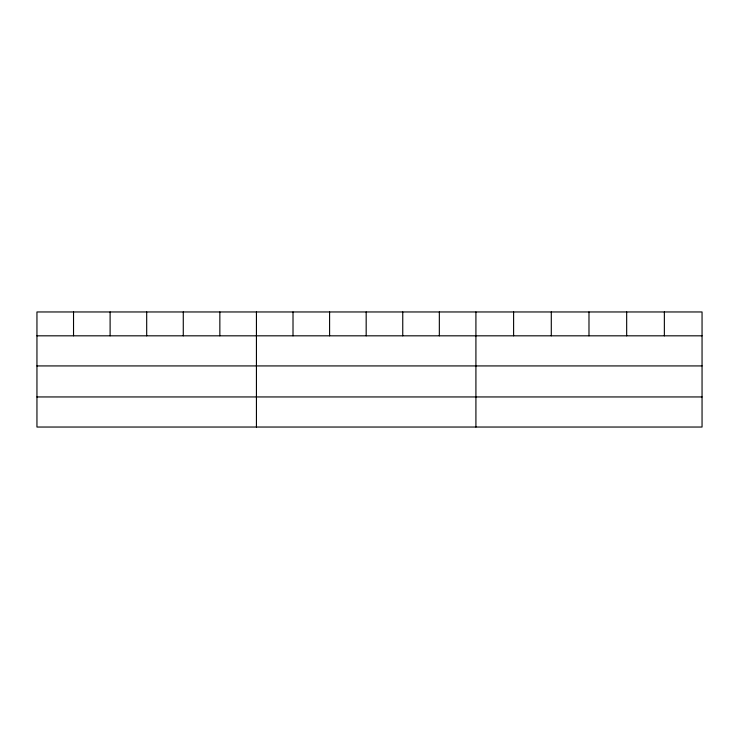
<?xml version="1.0" encoding="UTF-8"?>
<svg xmlns="http://www.w3.org/2000/svg" width="739" height="739" viewBox="0 0 739 739"><rect width="100%" height="100%" fill="white"/><g stroke="black" fill="none" stroke-linecap="round" stroke-linejoin="round"><path stroke-width="1.11" d="M702.05 365.925L702.05 311.96L36.95 311.96L36.95 427.04L702.05 427.04L702.05 365.925L36.95 365.925M36.95 335.82L702.05 335.82M36.95 396.945L702.05 396.945M664.361 311.96L664.361 335.82M626.672 311.96L626.672 335.82M588.983 311.96L588.983 335.82M551.294 311.96L551.294 335.82M513.605 311.96L513.605 335.82M475.916 311.96L475.916 427.04M439.336 311.96L439.336 335.82M402.755 311.96L402.755 335.82M366.174 311.96L366.174 335.82M329.594 311.96L329.594 335.82M293.013 311.96L293.013 335.82M256.433 311.96L256.433 427.04M219.852 311.96L219.852 335.82M183.272 311.96L183.272 335.82M146.691 311.96L146.691 335.82M110.111 311.96L110.111 335.82M73.53 311.96L73.53 335.82"/></g></svg>
